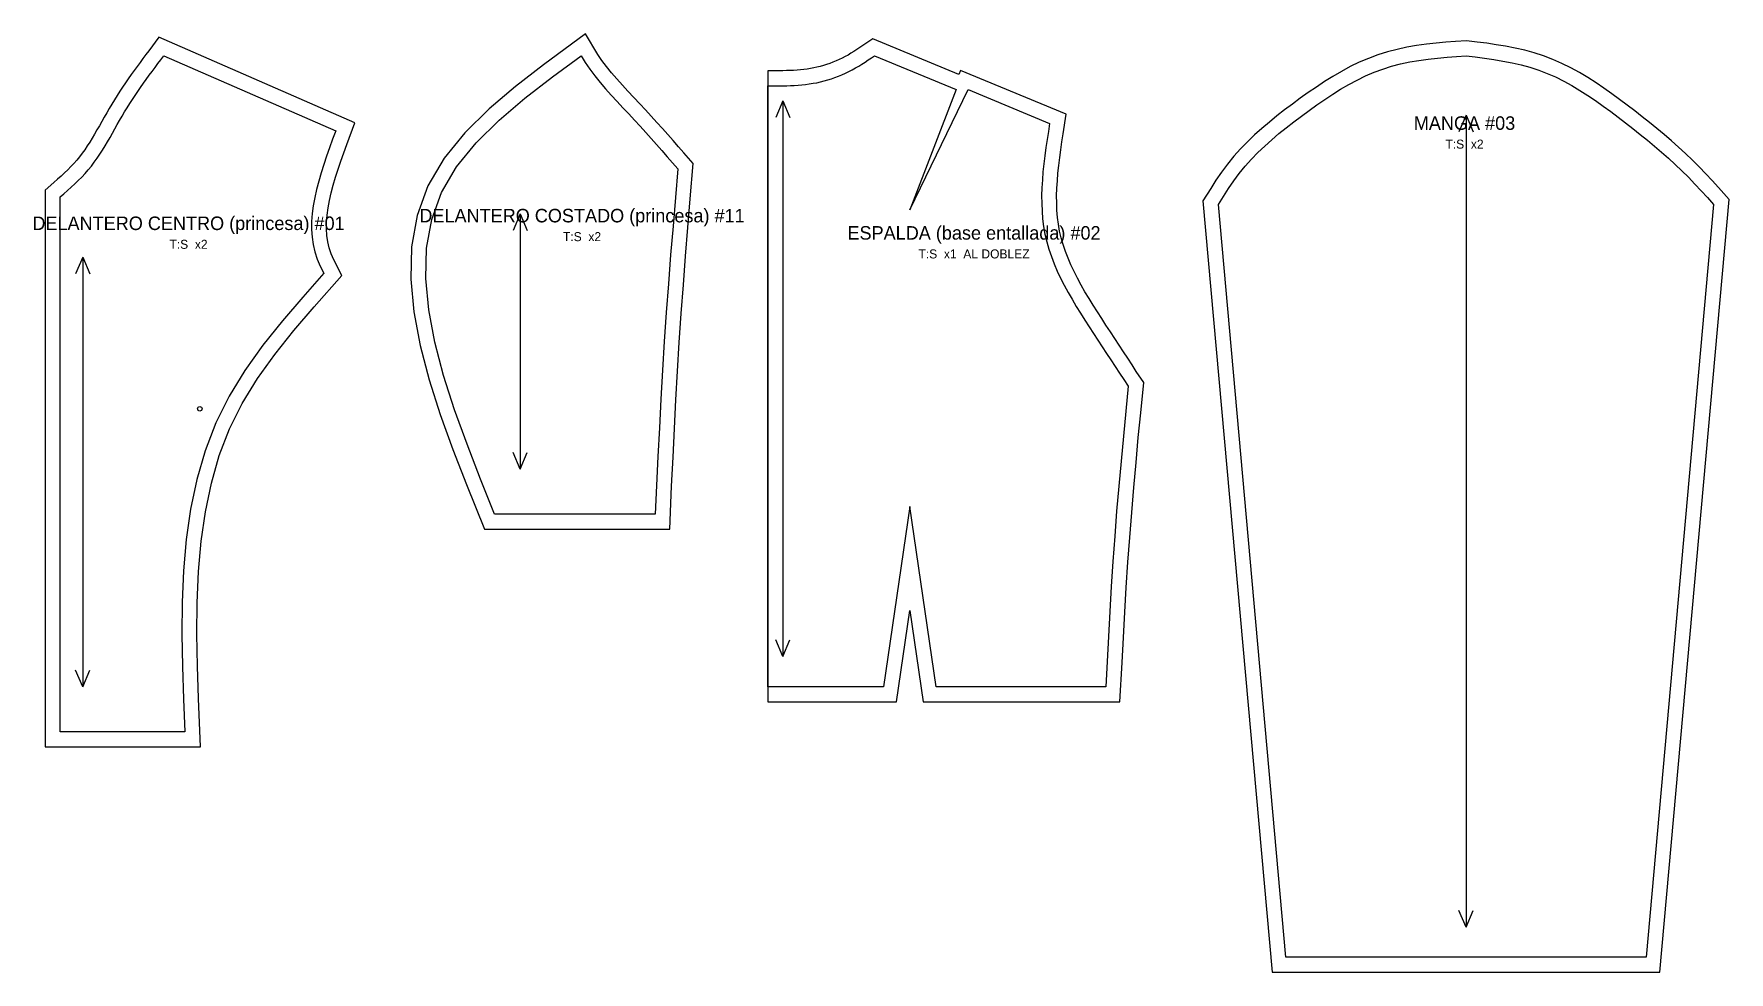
# Model space of a CAD drawing. Header units: centimetres. Extents: x -2 to 111, y -61 to 1.
import ezdxf
from ezdxf.enums import TextEntityAlignment as Align

# ---------------------------------------------------------------- set-up
doc = ezdxf.new("R2010")
doc.units = ezdxf.units.CM
for name, color, linetype in [('1', 1, 'Continuous'), ('13', 7, 'Continuous'), ('15', 6, 'Continuous'), ('6', 2, 'Continuous'), ('7', 3, 'Continuous'), ('8', 5, 'Continuous')]:
    doc.layers.add(name, color=color, linetype=linetype)

# ---------------------------------------------------------------- blocks, each defined once
blk = doc.blocks.new('P01_DELANTERO_CENTRO__princesa_')
at = {"layer": '1'}
blk.add_lwpolyline([(-1, -46), (9.34, -46), (9.21, -42.79), (9.14, -40.64), (9.11, -38.51), (9.13, -36.41), (9.22, -34.34), (9.39, -32.32), (9.67, -30.36), (10.07, -28.45), (10.6, -26.61), (11.28, -24.84), (12.12, -23.14), (13.14, -21.49), (14.3, -19.88), (15.57, -18.29), (16.91, -16.71), (18.76, -14.63), (18.22, -13.59), (18.05, -13.19), (17.92, -12.79), (17.83, -12.39), (17.77, -11.97), (17.75, -11.53), (17.75, -11.08), (17.79, -10.61), (17.85, -10.13), (17.94, -9.64), (18.05, -9.13), (18.19, -8.62), (18.34, -8.09), (18.51, -7.55), (18.69, -7.01), (18.89, -6.46), (19.09, -5.91), (19.62, -4.46), (6.57, 1.23), (5.9, 0.34), (5.71, 0.08), (5.51, -0.19), (5.32, -0.45), (5.12, -0.72), (4.93, -0.98), (4.73, -1.25), (4.54, -1.53), (4.35, -1.8), (4.16, -2.08), (3.98, -2.36), (3.79, -2.64), (3.61, -2.93), (3.44, -3.22), (3.26, -3.51), (3.1, -3.8), (2.93, -4.09), (2.77, -4.38), (2.61, -4.66), (2.45, -4.94), (2.29, -5.22), (2.13, -5.49), (1.97, -5.75), (1.81, -6), (1.64, -6.25), (1.47, -6.49), (1.29, -6.72), (1.11, -6.94), (0.92, -7.16), (0.72, -7.37), (0.51, -7.59), (0.29, -7.8), (0.06, -8.01), (-0.18, -8.22), (-0.42, -8.43), (-1, -8.95), (-1, -46)], close=True, dxfattribs=at)
at = {"layer": '6'}
blk.add_circle((9.3, -23.5), 0.15, dxfattribs=at)
at = {"layer": '7'}
for p, q in [((1.5, -13.4), (1.03, -14.51)), ((1.5, -13.4), (1.5, -42)), ((1.5, -13.4), (1.97, -14.51)), ((1.5, -42), (1.03, -40.89)), ((1.5, -42), (1.97, -40.89))]:
    blk.add_line(p, q, dxfattribs=at)
at = {"layer": '8'}
blk.add_lwpolyline([(0, -9.4), (0.25, -9.18), (0.49, -8.97), (0.73, -8.75), (0.97, -8.52), (1.21, -8.3), (1.44, -8.07), (1.66, -7.83), (1.87, -7.59), (2.08, -7.34), (2.27, -7.08), (2.46, -6.82), (2.64, -6.55), (2.82, -6.28), (2.99, -6), (3.15, -5.72), (3.32, -5.44), (3.48, -5.16), (3.64, -4.87), (3.8, -4.58), (3.96, -4.3), (4.13, -4.02), (4.29, -3.73), (4.46, -3.46), (4.64, -3.18), (4.81, -2.91), (4.99, -2.64), (5.18, -2.37), (5.36, -2.1), (5.55, -1.83), (5.74, -1.57), (5.93, -1.3), (6.12, -1.04), (6.32, -0.78), (6.51, -0.52), (6.7, -0.26), (6.9, 0), (18.36, -5), (18.15, -5.56), (17.95, -6.12), (17.75, -6.68), (17.56, -7.24), (17.38, -7.8), (17.22, -8.35), (17.08, -8.9), (16.96, -9.44), (16.86, -9.98), (16.79, -10.51), (16.75, -11.04), (16.75, -11.56), (16.78, -12.07), (16.85, -12.57), (16.96, -13.06), (17.12, -13.54), (17.32, -14.01), (17.56, -14.48), (16.16, -16.06), (14.8, -17.65), (13.5, -19.27), (12.31, -20.94), (11.25, -22.65), (10.36, -24.44), (9.65, -26.29), (9.1, -28.21), (8.69, -30.19), (8.4, -32.21), (8.22, -34.28), (8.13, -36.38), (8.11, -38.51), (8.14, -40.66), (8.21, -42.83), (8.3, -45), (0, -45)], close=True, dxfattribs=at)
at = {"layer": '13'}
blk.add_text('DELANTERO CENTRO (princesa) #01', height=0.9, dxfattribs=at).set_placement((8.55, -11.15), align=Align.MIDDLE_CENTER)
at = {"layer": '15'}
blk.add_text('T:S  x2', height=0.6, dxfattribs=at).set_placement((8.55, -12.55), align=Align.MIDDLE_CENTER)
blk = doc.blocks.new('P11_DELANTERO_COSTADO__princesa_')
at = {"layer": '1'}
blk.add_lwpolyline([(15.06, -15.08), (13.19, -16.52), (11.43, -18.02), (9.82, -19.6), (8.44, -21.3), (7.36, -23.14), (6.64, -25.12), (6.27, -27.19), (6.21, -29.34), (6.41, -31.53), (6.84, -33.77), (7.44, -36.05), (8.18, -38.36), (9.02, -40.69), (9.93, -43.03), (11.12, -46), (23.46, -46), (23.59, -43.13), (23.68, -41.21), (23.77, -39.29), (23.87, -37.38), (23.98, -35.47), (24.1, -33.56), (24.23, -31.64), (24.37, -29.73), (24.52, -27.82), (24.67, -25.91), (24.83, -24), (25.03, -21.66), (24.4, -20.94), (24.05, -20.54), (23.69, -20.13), (23.33, -19.72), (22.97, -19.32), (22.6, -18.91), (22.23, -18.5), (21.85, -18.08), (21.46, -17.67), (21.07, -17.26), (20.68, -16.84), (20.31, -16.43), (19.94, -16.02), (19.59, -15.61), (19.26, -15.2), (18.95, -14.8), (18.68, -14.39), (17.85, -13.02), (15.06, -15.08)], close=True, dxfattribs=at)
at = {"layer": '7'}
for p, q in [((13.5, -25), (13.03, -26.11)), ((13.5, -25), (13.5, -42)), ((13.5, -25), (13.97, -26.11)), ((13.5, -42), (13.03, -40.89)), ((13.5, -42), (13.97, -40.89))]:
    blk.add_line(p, q, dxfattribs=at)
at = {"layer": '8'}
blk.add_lwpolyline([(17.56, -14.48), (17.83, -14.93), (18.14, -15.38), (18.47, -15.82), (18.82, -16.25), (19.19, -16.68), (19.57, -17.11), (19.95, -17.52), (20.34, -17.94), (20.73, -18.35), (21.11, -18.76), (21.49, -19.17), (21.86, -19.58), (22.22, -19.98), (22.58, -20.39), (22.94, -20.79), (23.3, -21.2), (23.65, -21.6), (24, -22), (23.84, -23.91), (23.68, -25.83), (23.52, -27.74), (23.37, -29.66), (23.23, -31.57), (23.1, -33.49), (22.98, -35.41), (22.87, -37.33), (22.77, -39.24), (22.68, -41.16), (22.59, -43.08), (22.5, -45), (11.8, -45), (10.86, -42.66), (9.96, -40.34), (9.12, -38.04), (8.4, -35.77), (7.81, -33.55), (7.41, -31.39), (7.21, -29.3), (7.27, -27.29), (7.61, -25.38), (8.27, -23.57), (9.27, -21.87), (10.57, -20.28), (12.1, -18.76), (13.82, -17.3), (15.66, -15.88)], close=True, dxfattribs=at)
at = {"layer": '13'}
blk.add_text('DELANTERO COSTADO (princesa) #11', height=0.9, dxfattribs=at).set_placement((17.62, -25.12), align=Align.MIDDLE_CENTER)
at = {"layer": '15'}
blk.add_text('T:S  x2', height=0.6, dxfattribs=at).set_placement((17.62, -26.52), align=Align.MIDDLE_CENTER)
blk = doc.blocks.new('P02_ESPALDA__base_entallada_')
at = {"layer": '1'}
blk.add_lwpolyline([(9.45, -36.93), (10.34, -43), (23.45, -43), (23.59, -40.38), (23.68, -38.72), (23.77, -37.05), (23.87, -35.39), (23.98, -33.72), (24.1, -32.06), (24.23, -30.4), (24.37, -28.74), (24.52, -27.08), (24.67, -25.42), (24.83, -23.76), (25.03, -21.74), (24.54, -21.01), (24.26, -20.58), (23.97, -20.14), (23.68, -19.7), (23.39, -19.27), (23.1, -18.83), (22.81, -18.38), (22.52, -17.94), (22.24, -17.5), (21.95, -17.05), (21.67, -16.6), (21.39, -16.16), (21.12, -15.71), (20.87, -15.26), (20.62, -14.81), (20.4, -14.37), (20.18, -13.92), (19.99, -13.47), (19.82, -13.02), (19.66, -12.57), (19.54, -12.13), (19.43, -11.68), (19.35, -11.22), (19.29, -10.76), (19.25, -10.28), (19.24, -9.8), (19.23, -9.32), (19.25, -8.82), (19.28, -8.32), (19.32, -7.81), (19.37, -7.3), (19.44, -6.78), (19.51, -6.25), (19.58, -5.72), (19.67, -5.19), (19.87, -3.88), (12.84, -0.97), (12.71, -1.24), (6.98, 1.13), (6.33, 0.69), (6.13, 0.55), (5.93, 0.42), (5.73, 0.29), (5.53, 0.17), (5.34, 0.05), (5.14, -0.05), (4.94, -0.16), (4.74, -0.25), (4.54, -0.34), (4.33, -0.43), (4.12, -0.51), (3.91, -0.58), (3.7, -0.65), (3.49, -0.71), (3.27, -0.76), (3.06, -0.81), (2.84, -0.85), (2.62, -0.88), (2.39, -0.91), (2.17, -0.94), (1.94, -0.96), (1.71, -0.97), (1.47, -0.98), (1.23, -0.99), (0.99, -1), (0.75, -1), (0.5, -1), (0.25, -1), (0, -1), (0, -43), (8.56, -43), (9.45, -36.93)], close=True, dxfattribs=at)
at = {"layer": '7'}
for p, q in [((1, -3), (0.53, -4.11)), ((1, -3), (1, -40)), ((1, -3), (1.47, -4.11)), ((1, -40), (0.53, -38.89)), ((1, -40), (1.47, -38.89))]:
    blk.add_line(p, q, dxfattribs=at)
at = {"layer": '8'}
blk.add_lwpolyline([(0, -2), (0.25, -2), (0.5, -2), (0.76, -2), (1.01, -2), (1.26, -1.99), (1.51, -1.98), (1.76, -1.97), (2.01, -1.95), (2.26, -1.93), (2.51, -1.91), (2.76, -1.87), (3.01, -1.83), (3.25, -1.79), (3.5, -1.73), (3.74, -1.67), (3.99, -1.61), (4.23, -1.53), (4.46, -1.45), (4.7, -1.36), (4.93, -1.26), (5.16, -1.16), (5.39, -1.05), (5.61, -0.94), (5.83, -0.81), (6.05, -0.69), (6.26, -0.55), (6.47, -0.42), (6.68, -0.28), (6.89, -0.14), (7.1, 0), (12.53, -2.25), (9.45, -10.25), (13.33, -2.25), (18.76, -4.5), (18.68, -5.04), (18.6, -5.58), (18.52, -6.11), (18.44, -6.65), (18.38, -7.19), (18.32, -7.72), (18.28, -8.25), (18.25, -8.78), (18.23, -9.3), (18.24, -9.83), (18.26, -10.34), (18.3, -10.86), (18.36, -11.37), (18.45, -11.88), (18.57, -12.38), (18.71, -12.87), (18.88, -13.36), (19.06, -13.85), (19.27, -14.33), (19.5, -14.81), (19.74, -15.28), (19.99, -15.75), (20.26, -16.21), (20.54, -16.68), (20.82, -17.13), (21.11, -17.59), (21.4, -18.04), (21.69, -18.49), (21.98, -18.93), (22.27, -19.37), (22.56, -19.81), (22.84, -20.25), (23.13, -20.69), (23.42, -21.13), (23.71, -21.56), (24, -22), (23.84, -23.66), (23.68, -25.33), (23.52, -26.99), (23.37, -28.66), (23.23, -30.32), (23.1, -31.99), (22.98, -33.66), (22.87, -35.32), (22.77, -36.99), (22.68, -38.66), (22.59, -40.33), (22.5, -42), (11.2, -42), (9.45, -30), (7.7, -42), (0, -42)], close=True, dxfattribs=at)
at = {"layer": '13'}
blk.add_text('ESPALDA (base entallada) #02', height=0.9, dxfattribs=at).set_placement((13.73, -11.79), align=Align.MIDDLE_CENTER)
at = {"layer": '15'}
blk.add_text('T:S  x1  AL DOBLEZ', height=0.6, dxfattribs=at).set_placement((13.73, -13.19), align=Align.MIDDLE_CENTER)
blk = doc.blocks.new('P03_MANGA')
at = {"layer": '1'}
blk.add_lwpolyline([(-12.91, -61), (12.91, -61), (17.53, -9.56), (16.82, -8.77), (16.4, -8.31), (15.97, -7.85), (15.53, -7.39), (15.08, -6.94), (14.62, -6.51), (14.15, -6.08), (13.68, -5.66), (13.2, -5.25), (12.72, -4.85), (12.23, -4.45), (11.74, -4.06), (11.24, -3.67), (10.74, -3.29), (10.23, -2.91), (9.72, -2.53), (9.19, -2.16), (8.66, -1.8), (8.11, -1.45), (7.55, -1.12), (6.98, -0.8), (6.39, -0.51), (5.79, -0.24), (5.17, -0.01), (4.54, 0.19), (3.91, 0.37), (3.28, 0.51), (2.64, 0.63), (2.01, 0.74), (1.38, 0.83), (0.75, 0.91), (0.03, 1), (-0.71, 0.95), (-1.35, 0.9), (-1.99, 0.84), (-2.64, 0.77), (-3.29, 0.68), (-3.94, 0.57), (-4.59, 0.43), (-5.23, 0.27), (-5.87, 0.06), (-6.5, -0.17), (-7.11, -0.43), (-7.71, -0.72), (-8.29, -1.04), (-8.86, -1.37), (-9.42, -1.72), (-9.97, -2.08), (-10.51, -2.45), (-11.04, -2.83), (-11.56, -3.21), (-12.08, -3.6), (-12.59, -4), (-13.1, -4.41), (-13.6, -4.83), (-14.08, -5.27), (-14.56, -5.73), (-15.02, -6.2), (-15.47, -6.69), (-15.89, -7.21), (-16.29, -7.75), (-16.66, -8.29), (-17, -8.83), (-17.52, -9.65), (-12.91, -61)], close=True, dxfattribs=at)
at = {"layer": '7'}
for p, q in [((0, -3.96), (-0.47, -5.07)), ((0, -3.96), (0, -58)), ((0, -3.96), (0.47, -5.07)), ((0, -58), (-0.47, -56.89)), ((0, -58), (0.47, -56.89))]:
    blk.add_line(p, q, dxfattribs=at)
at = {"layer": '8'}
blk.add_lwpolyline([(-16.49, -9.9), (-16.16, -9.37), (-15.82, -8.84), (-15.47, -8.33), (-15.1, -7.83), (-14.71, -7.35), (-14.29, -6.88), (-13.86, -6.44), (-13.41, -6.01), (-12.94, -5.59), (-12.46, -5.18), (-11.97, -4.79), (-11.47, -4.4), (-10.96, -4.02), (-10.45, -3.64), (-9.93, -3.27), (-9.41, -2.91), (-8.88, -2.56), (-8.35, -2.23), (-7.8, -1.91), (-7.25, -1.62), (-6.69, -1.34), (-6.12, -1.1), (-5.55, -0.88), (-4.96, -0.7), (-4.36, -0.54), (-3.75, -0.41), (-3.14, -0.31), (-2.52, -0.22), (-1.89, -0.15), (-1.26, -0.1), (-0.63, -0.05), (0, 0), (0.62, -0.08), (1.24, -0.16), (1.85, -0.25), (2.46, -0.35), (3.07, -0.47), (3.67, -0.6), (4.26, -0.76), (4.84, -0.95), (5.41, -1.17), (5.97, -1.41), (6.51, -1.69), (7.05, -1.98), (7.58, -2.3), (8.11, -2.64), (8.62, -2.98), (9.13, -3.35), (9.64, -3.71), (10.13, -4.09), (10.63, -4.47), (11.12, -4.85), (11.6, -5.23), (12.08, -5.62), (12.56, -6.01), (13.02, -6.41), (13.49, -6.82), (13.94, -7.24), (14.38, -7.66), (14.82, -8.09), (15.24, -8.54), (15.66, -8.99), (16.08, -9.44), (16.49, -9.9), (12, -60), (-12, -60)], close=True, dxfattribs=at)
at = {"layer": '13'}
blk.add_text('MANGA #03', height=0.9, dxfattribs=at).set_placement((-0.1, -4.48), align=Align.MIDDLE_CENTER)
at = {"layer": '15'}
blk.add_text('T:S  x2', height=0.6, dxfattribs=at).set_placement((-0.1, -5.88), align=Align.MIDDLE_CENTER)

msp = doc.modelspace()

# ---------------------------------------------------------------- block references
for name, p in [('P01_DELANTERO_CENTRO__princesa_', (0, 0)), ('P11_DELANTERO_COSTADO__princesa_', (17.14, 14.48)), ('P02_ESPALDA__base_entallada_', (47.14, 0)), ('P03_MANGA', (93.64, 0))]:
    msp.add_blockref(name, p)

doc.saveas('drawing.dxf')
